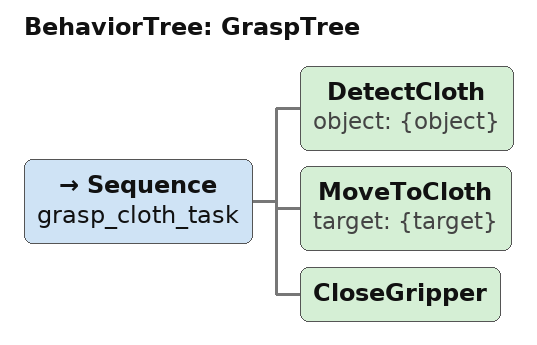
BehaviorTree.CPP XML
<?xml version="1.0" encoding="UTF-8"?>
<root main_tree_to_execute="GraspTree">
  <BehaviorTree ID="GraspTree">
    <Sequence name="grasp_cloth_task">
      <DetectCloth object="{object}"/>
      <MoveToCloth target="{target}"/>
      <CloseGripper/>
    </Sequence>
  </BehaviorTree>
</root>
